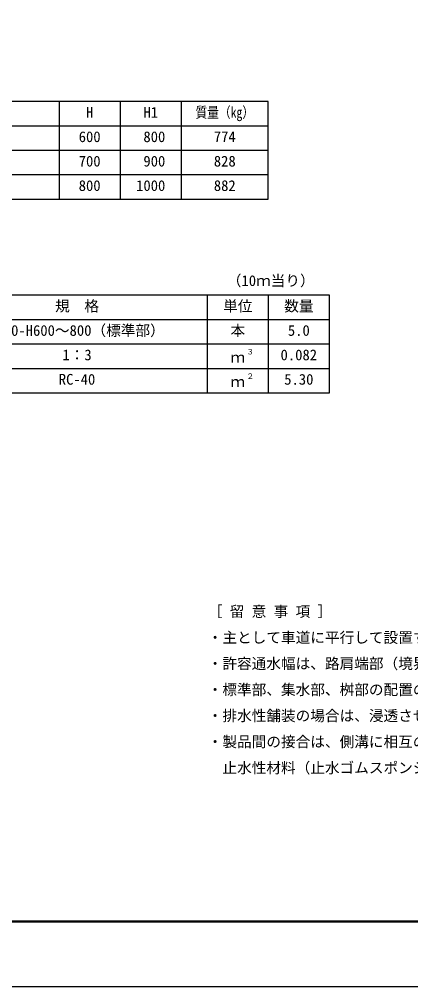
# Model space of a CAD drawing. Units: millimetres, scale not verified. Extents: x -12600 to 12600, y -5940 to 5940.
# Drawn here: x -8540 to -7338, y -5940 to -2970 of the extents above; entities that cross this region are included whole.
import ezdxf
from ezdxf.enums import TextEntityAlignment as Align

# ---------------------------------------------------------------- set-up
doc = ezdxf.new("R2010")
doc.units = ezdxf.units.MM
doc.header["$LTSCALE"] = 40
for name, color, linetype, lineweight in [('0-1_Defpoints', 5, 'Continuous', 25), ('0-3_HYO', 3, 'Continuous', 25), ('0-4_HYO2', 4, 'Continuous', 25), ('0-7_TXT', 7, 'Continuous', 25), ('0-8_WAKU', 3, 'Continuous', 25)]:
    doc.layers.add(name, color=color, linetype=linetype, lineweight=lineweight)
doc.styles.add('ＭＳ ゴシック', font='')
doc.styles.get('ＭＳ ゴシック').set_extended_font_data('MS Gothic')

msp = doc.modelspace()

# ---------------------------------------------------------------- linework, layer by layer
at = {"layer": '0-1_Defpoints'}
msp.add_lwpolyline([(-12600, -5940), (-4200, -5940), (-4200, 0), (-12600, 0)], close=True, dxfattribs=at)
at = {"layer": '0-3_HYO'}
for p, q in [((-8417.5, -3221.87), (-8417.5, -3521.87)), ((-8230, -3221.87), (-8230, -3521.87)), ((-8042.5, -3221.87), (-8042.5, -3521.87)), ((-9212.5, -3296.87), (-7775, -3296.87)), ((-7962.5, -3816.65), (-7962.5, -4116.65)), ((-7775, -3816.65), (-7775, -4116.65)), ((-9212.5, -3891.65), (-7587.5, -3891.65))]:
    msp.add_line(p, q, dxfattribs=at)
for points in [[(-9212.5, -3521.87), (-7775, -3521.87), (-7775, -3221.87), (-9212.5, -3221.87)], [(-9212.5, -4116.65), (-7587.5, -4116.65), (-7587.5, -3816.65), (-9212.5, -3816.65)]]:
    msp.add_lwpolyline(points, close=True, dxfattribs=at)
at = {"layer": '0-4_HYO2'}
for p, q in [((-9212.5, -3371.87), (-7775, -3371.87)), ((-9212.5, -3446.87), (-7775, -3446.87)), ((-9212.5, -3966.65), (-7587.5, -3966.65)), ((-9212.5, -4041.65), (-7587.5, -4041.65))]:
    msp.add_line(p, q, dxfattribs=at)
at = {"layer": '0-8_WAKU', "lineweight": 50}
msp.add_lwpolyline([(-12400, -5740), (-4400, -5740), (-4400, -200), (-12400, -200)], close=True, dxfattribs=at)

# ---------------------------------------------------------------- texts
at = {"layer": '0-7_TXT', "style": 'ＭＳ ゴシック', "width": 0.8}
msp.add_text('質量（kg）', height=32.99, dxfattribs=at).set_placement((-7998.75, -3281.87), align=Align.BOTTOM_LEFT)
at = {"layer": '0-7_TXT', "style": 'ＭＳ ゴシック'}
for s, height, p in [('H', 32.99, (-8335, -3281.87)), ('H1', 32.99, (-8158.75, -3281.87)), ('600', 32.99, (-8357.5, -3356.87)), (' 800', 32.99, (-8181.25, -3356.87)), ('774', 32.99, (-7942.5, -3356.87)), ('700', 32.99, (-8357.5, -3431.87)), (' 900', 32.99, (-8181.25, -3431.87)), ('828', 32.99, (-7942.5, -3431.87)), ('800', 32.99, (-8357.5, -3506.87)), ('1000', 32.99, (-8181.25, -3506.87)), ('882', 32.99, (-7942.5, -3506.87)), ('（10ｍ当り）', 32.99, (-7902.5, -3798.65)), ('規\u3000格', 32.99, (-8430, -3876.65)), ('単位', 32.99, (-7913.75, -3876.65)), ('数量', 32.99, (-7726.25, -3876.65)), ('B300-H600～800（標準部）', 32.99, (-8632.5, -3951.65)), ('本', 32.99, (-7891.25, -3951.65)), ('5.0', 32.99, (-7715, -3951.65)), ('1：3', 32.99, (-8407.5, -4026.65)), ('ｍ', 32.99, (-7891.25, -4034.15)), ('３', 16.5, (-7842.09, -4003.87)), ('0.082', 32.99, (-7737.5, -4026.65)), ('RC-40', 32.99, (-8418.75, -4101.65)), ('２', 16.5, (-7842.09, -4078.87)), ('5.30', 32.99, (-7726.25, -4101.65)), ('ｍ', 32.99, (-7891.25, -4109.15)), ('［ 留 意 事 項 ］', 32.99, (-7961.08, -4814.42)), ('・主として車道に平行して設置するものとする。', 32.99, (-7961.08, -4894.42)), ('・許容通水幅は、路肩端部（境界ブロックとの交点）から車道側～１ｍとする。', 32.99, (-7961.08, -4974.42)), ('・標準部、集水部、桝部の配置の組み合わせにより必要な排水能力を確保すること。', 32.99, (-7961.08, -5054.42)), ('・排水性舗装の場合は、浸透させた路面排水を排水するための側方排水孔を設けること。', 32.99, (-7961.08, -5134.42)), ('・製品間の接合は、側溝に相互の一体性を確保し、接続部は十分な止水効果がある', 32.99, (-7961.08, -5214.42)), ('\u3000止水性材料（止水ゴムスポンジ）による接合とする。', 32.99, (-7961.08, -5294.42))]:
    msp.add_text(s, height=height, dxfattribs=at).set_placement(p, align=Align.BOTTOM_LEFT)

doc.saveas('drawing.dxf')
